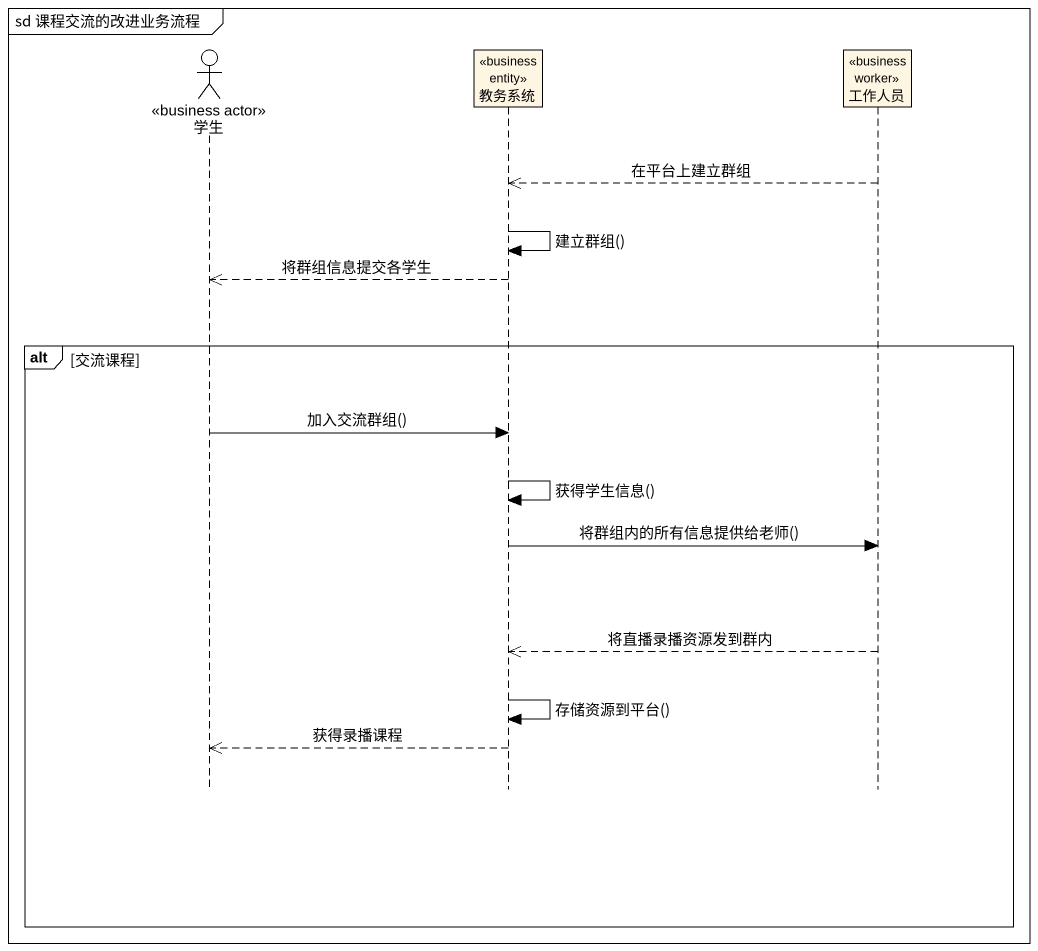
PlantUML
@startuml
mainframe sd 课程交流的改进业务流程
hide footbox
actor 学生 <<business actor>>
participant 教务系统 <<business entity>>
participant 工作人员 <<business worker>>

工作人员 -->> 教务系统 : 在平台上建立群组
教务系统 -> 教务系统 : 建立群组()
教务系统 -->> 学生 : 将群组信息提交各学生
alt 交流课程
  学生 -> 教务系统 : 加入交流群组()
  教务系统 -> 教务系统 : 获得学生信息()
  教务系统 -> 工作人员 : 将群组内的所有信息提供给老师()
  工作人员 -->> 教务系统 : 将直播录播资源发到群内
  教务系统 -> 教务系统 : 存储资源到平台()
  教务系统 -->> 学生 : 获得录播课程
end
@enduml
